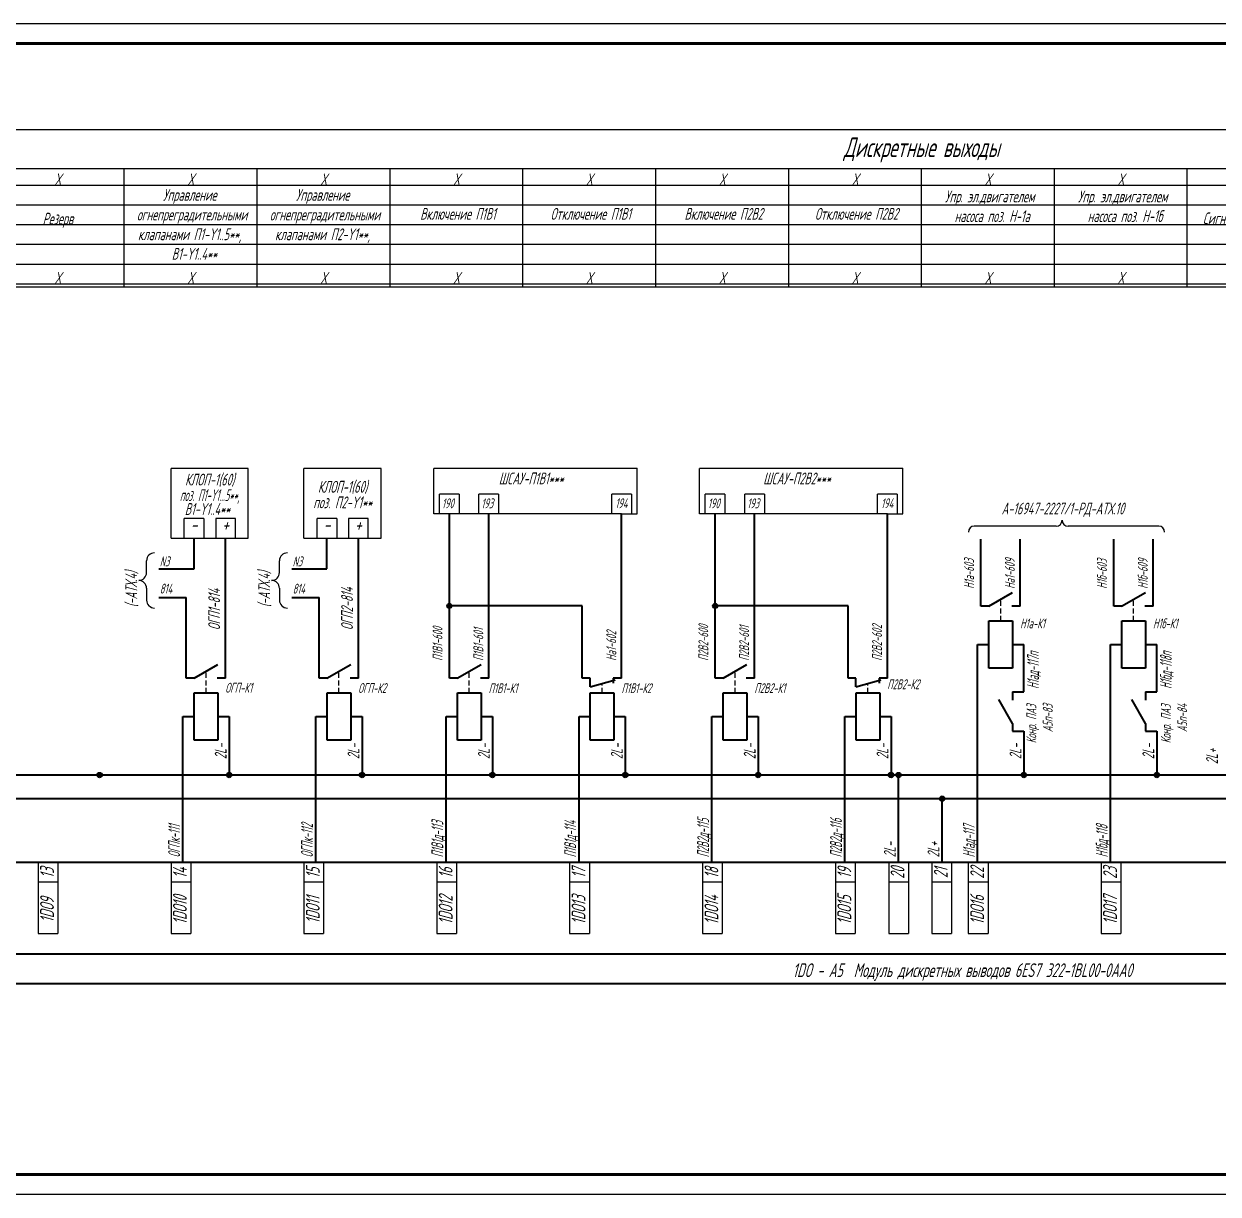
# Model space of a CAD drawing. Header units: millimetres. Extents: x -338 to 6826, y -8218 to 3153.
# Drawn here: x 2403.4 to 2706.4, y -1209.2 to -912.2 of the extents above; entities that cross this region are included whole.
import ezdxf
from ezdxf.enums import TextEntityAlignment as Align

# ---------------------------------------------------------------- set-up
doc = ezdxf.new("R2010")
doc.units = ezdxf.units.MM
doc.linetypes.add('HIDDEN', pattern=[9.525, 6.35, -3.175])
doc.layers.get('Defpoints').update_dxf_attribs({"color": 251})
for name, color, linetype, lineweight in [('Обводка', 6, 'Continuous', 25), ('Рамка тонкая', 5, 'Continuous', 25), ('Текст_КИП', 2, 'Continuous', 25), ('Толст.рамка', 7, 'Continuous', 60)]:
    doc.layers.add(name, color=color, linetype=linetype, lineweight=lineweight)
doc.layers.add('ТЕКСТ', color=2, linetype='Continuous')
doc.styles.add('Simplex', font='simplex.shx', dxfattribs={"width": 0.7, "oblique": 15})

msp = doc.modelspace()

# ---------------------------------------------------------------- hatches: boundary and pattern name
h = msp.add_hatch(color=256)
edge = h.paths.add_edge_path()
edge.add_arc((2511.33, -1059.9), 0.633, 0, 360)
h = msp.add_hatch(color=256)
edge = h.paths.add_edge_path()
edge.add_arc((2578.78, -1059.9), 0.633, 0, 360)
h = msp.add_hatch(color=256)
edge = h.paths.add_edge_path()
edge.add_arc((2422.57, -1102.82), 0.664, 0, 360)
h = msp.add_hatch(color=256)
edge = h.paths.add_edge_path()
edge.add_arc((2455.44, -1102.82), 0.664, 0, 360)
h = msp.add_hatch(color=256)
edge = h.paths.add_edge_path()
edge.add_arc((2489.17, -1102.82), 0.664, 0, 360)
h = msp.add_hatch(color=256)
edge = h.paths.add_edge_path()
edge.add_arc((2522.25, -1102.82), 0.664, 0, 360)
h = msp.add_hatch(color=256)
edge = h.paths.add_edge_path()
edge.add_arc((2522.25, -1102.82), 0.664, 0, 360)
h = msp.add_hatch(color=256)
edge = h.paths.add_edge_path()
edge.add_arc((2555.97, -1102.82), 0.664, 0, 360)
h = msp.add_hatch(color=256)
edge = h.paths.add_edge_path()
edge.add_arc((2555.97, -1102.82), 0.664, 0, 360)
h = msp.add_hatch(color=256)
edge = h.paths.add_edge_path()
edge.add_arc((2589.69, -1102.82), 0.664, 0, 360)
h = msp.add_hatch(color=256)
edge = h.paths.add_edge_path()
edge.add_arc((2589.69, -1102.82), 0.664, 0, 360)
h = msp.add_hatch(color=256)
edge = h.paths.add_edge_path()
edge.add_arc((2623.41, -1102.82), 0.664, 0, 360)
h = msp.add_hatch(color=256)
edge = h.paths.add_edge_path()
edge.add_arc((2623.41, -1102.82), 0.664, 0, 360)
h = msp.add_hatch(color=256)
edge = h.paths.add_edge_path()
edge.add_arc((2625.32, -1102.82), 0.664, 0, 360)
h = msp.add_hatch(color=256)
edge = h.paths.add_edge_path()
edge.add_arc((2657.14, -1102.82), 0.664, 0, 360)
h = msp.add_hatch(color=256)
edge = h.paths.add_edge_path()
edge.add_arc((2690.86, -1102.82), 0.664, 0, 360)
h = msp.add_hatch(color=256)
edge = h.paths.add_edge_path()
edge.add_arc((2636.4, -1108.79), 0.664, 0, 360)

# ---------------------------------------------------------------- linework, layer by layer
at = {"lineweight": 30}
for p, q in [((2460.29, -1024.98), (2440.72, -1024.98)), ((2440.72, -1042.67), (2440.72, -1024.98)), ((2460.29, -1042.67), (2460.29, -1024.98)), ((2494.01, -1024.98), (2474.44, -1024.98)), ((2474.44, -1042.67), (2474.44, -1024.98)), ((2494.01, -1042.67), (2494.01, -1024.98)), ((2507.41, -1036.56), (2507.41, -1024.98)), ((2558.98, -1024.98), (2507.41, -1024.98)), ((2558.98, -1036.55), (2558.98, -1024.97)), ((2574.85, -1036.56), (2574.85, -1024.98)), ((2626.42, -1024.98), (2574.85, -1024.98)), ((2626.42, -1036.55), (2626.42, -1024.97)), ((2555.05, -1036.56), (2507.41, -1036.56)), ((2555.05, -1036.55), (2558.98, -1036.55)), ((2622.5, -1036.56), (2574.85, -1036.56)), ((2622.5, -1036.55), (2626.42, -1036.55)), ((2440.72, -1042.67), (2460.29, -1042.67)), ((2474.44, -1042.67), (2494.01, -1042.67)), ((2406.97, -1124.91), (2406.97, -1143.04)), ((2411.97, -1124.91), (2411.97, -1143.04)), ((2440.7, -1124.91), (2440.7, -1143.04)), ((2445.7, -1124.91), (2445.7, -1143.04)), ((2474.42, -1124.91), (2474.42, -1143.04)), ((2479.42, -1124.91), (2479.42, -1143.04)), ((2508.14, -1124.91), (2508.14, -1143.04)), ((2513.14, -1124.91), (2513.14, -1143.04)), ((2541.86, -1124.91), (2541.86, -1143.04)), ((2546.86, -1124.91), (2546.86, -1143.04)), ((2575.59, -1124.91), (2575.59, -1143.04)), ((2580.59, -1124.91), (2580.59, -1143.04)), ((2609.31, -1124.91), (2609.31, -1143.04)), ((2614.31, -1124.91), (2614.31, -1143.04)), ((2622.82, -1124.91), (2622.82, -1143.04)), ((2627.82, -1124.91), (2627.82, -1143.04)), ((2633.8, -1124.91), (2633.8, -1143.04)), ((2638.8, -1124.91), (2638.8, -1143.04)), ((2643.03, -1124.91), (2643.03, -1143.04)), ((2648.03, -1124.91), (2648.03, -1143.04)), ((2676.75, -1124.91), (2676.75, -1143.04)), ((2681.75, -1124.91), (2681.75, -1143.04)), ((2406.97, -1129.91), (2411.97, -1129.91)), ((2440.7, -1129.91), (2445.7, -1129.91)), ((2474.42, -1129.91), (2479.42, -1129.91)), ((2508.14, -1129.91), (2513.14, -1129.91)), ((2541.86, -1129.91), (2546.86, -1129.91)), ((2575.59, -1129.91), (2580.59, -1129.91)), ((2609.31, -1129.91), (2614.31, -1129.91)), ((2622.82, -1129.91), (2627.82, -1129.91)), ((2633.8, -1129.91), (2638.8, -1129.91)), ((2643.03, -1129.91), (2648.03, -1129.91)), ((2676.75, -1129.91), (2681.75, -1129.91)), ((2406.97, -1143.04), (2411.97, -1143.04)), ((2440.7, -1143.04), (2445.7, -1143.04)), ((2474.42, -1143.04), (2479.42, -1143.04)), ((2508.14, -1143.04), (2513.14, -1143.04)), ((2541.86, -1143.04), (2546.86, -1143.04)), ((2575.59, -1143.04), (2580.59, -1143.04)), ((2609.31, -1143.04), (2614.31, -1143.04)), ((2622.82, -1143.04), (2627.82, -1143.04)), ((2633.8, -1143.04), (2638.8, -1143.04)), ((2643.03, -1143.04), (2648.03, -1143.04)), ((2676.75, -1143.04), (2681.75, -1143.04))]:
    msp.add_line(p, q, dxfattribs=at)
for p, q in [((2513.83, -1031.56), (2508.83, -1031.56)), ((2508.83, -1036.56), (2508.83, -1031.56)), ((2513.83, -1031.56), (2513.83, -1036.56)), ((2523.83, -1031.56), (2518.83, -1031.56)), ((2518.83, -1036.56), (2518.83, -1031.56)), ((2523.83, -1031.56), (2523.83, -1036.56)), ((2557.55, -1031.55), (2552.55, -1031.55)), ((2552.55, -1036.55), (2552.55, -1031.55)), ((2557.55, -1031.55), (2557.55, -1036.55)), ((2581.28, -1031.56), (2576.28, -1031.56)), ((2576.28, -1036.56), (2576.28, -1031.56)), ((2581.28, -1031.56), (2581.28, -1036.56)), ((2591.28, -1031.56), (2586.28, -1031.56)), ((2586.28, -1036.56), (2586.28, -1031.56)), ((2591.28, -1031.56), (2591.28, -1036.56)), ((2625, -1031.55), (2620, -1031.55)), ((2620, -1036.55), (2620, -1031.55)), ((2625, -1031.55), (2625, -1036.55)), ((2449.03, -1037.67), (2444.03, -1037.67)), ((2444.03, -1042.67), (2444.03, -1037.67)), ((2449.03, -1037.67), (2449.03, -1042.67)), ((2457.03, -1037.67), (2452.03, -1037.67)), ((2452.03, -1037.67), (2452.03, -1042.67)), ((2457.03, -1042.67), (2457.03, -1037.67)), ((2482.75, -1037.67), (2477.75, -1037.67)), ((2477.75, -1042.67), (2477.75, -1037.67)), ((2482.75, -1037.67), (2482.75, -1042.67)), ((2490.75, -1037.67), (2485.75, -1037.67)), ((2485.75, -1037.67), (2485.75, -1042.67)), ((2490.75, -1042.67), (2490.75, -1037.67))]:
    msp.add_line(p, q)
at = {"lineweight": 40, "ltscale": 0.2}
for p, q in [((2511.33, -1078.25), (2511.33, -1036.56)), ((2521.33, -1078.25), (2521.33, -1036.56)), ((2555.05, -1078.25), (2555.05, -1036.56)), ((2578.78, -1078.25), (2578.78, -1036.56)), ((2588.78, -1078.25), (2588.78, -1036.56)), ((2622.5, -1078.25), (2622.5, -1036.56)), ((2454.53, -1078.25), (2454.53, -1042.67)), ((2488.25, -1078.25), (2488.25, -1042.67)), ((2646.22, -1059.97), (2646.22, -1042.95)), ((2656.22, -1059.97), (2656.22, -1042.94)), ((2679.94, -1059.97), (2679.94, -1042.95)), ((2689.94, -1059.97), (2689.94, -1042.94)), ((2437.63, -1050.5), (2446.53, -1050.5)), ((2471.35, -1050.5), (2480.25, -1050.5)), ((2648.22, -1059.97), (2654.28, -1056.47)), ((2681.94, -1059.97), (2688.01, -1056.47)), ((2437.63, -1057.75), (2444.53, -1057.75)), ((2444.53, -1078.25), (2444.53, -1057.75)), ((2471.35, -1057.75), (2478.25, -1057.75)), ((2478.25, -1078.25), (2478.25, -1057.75)), ((2545.05, -1059.9), (2511.33, -1059.9)), ((2545.05, -1078.25), (2545.05, -1059.9)), ((2612.5, -1059.9), (2578.78, -1059.9)), ((2612.5, -1078.25), (2612.5, -1059.9)), ((2648.22, -1059.97), (2646.22, -1059.97)), ((2656.22, -1059.97), (2654.1, -1059.97)), ((2681.94, -1059.97), (2679.94, -1059.97)), ((2689.94, -1059.97), (2687.82, -1059.97)), ((2645.4, -1091.71), (2645.4, -1069.7)), ((2657.14, -1081.71), (2657.14, -1069.7)), ((2679.12, -1091.71), (2679.12, -1069.7)), ((2690.86, -1081.71), (2690.86, -1069.7)), ((2446.53, -1078.25), (2452.59, -1074.75)), ((2480.25, -1078.25), (2486.31, -1074.75)), ((2513.33, -1078.25), (2519.39, -1074.75)), ((2580.78, -1078.25), (2586.84, -1074.75)), ((2446.53, -1078.25), (2444.53, -1078.25)), ((2454.53, -1078.25), (2452.41, -1078.25)), ((2480.25, -1078.25), (2478.25, -1078.25)), ((2488.25, -1078.25), (2486.13, -1078.25)), ((2513.33, -1078.25), (2511.33, -1078.25)), ((2521.33, -1078.25), (2519.21, -1078.25)), ((2547.05, -1078.25), (2545.05, -1078.25)), ((2547.05, -1080.39), (2547.05, -1078.25)), ((2547.05, -1080.39), (2553.4, -1078.61)), ((2555.05, -1078.25), (2552.93, -1078.25)), ((2552.93, -1078.25), (2552.93, -1079.53)), ((2580.78, -1078.25), (2578.78, -1078.25)), ((2588.78, -1078.25), (2586.65, -1078.25)), ((2614.5, -1078.25), (2612.5, -1078.25)), ((2614.5, -1080.39), (2614.5, -1078.25)), ((2614.5, -1080.39), (2620.84, -1078.61)), ((2622.5, -1078.25), (2620.38, -1078.25)), ((2620.38, -1078.25), (2620.38, -1079.53)), ((2654.27, -1081.71), (2654.27, -1083.83)), ((2687.99, -1081.71), (2687.99, -1083.83)), ((2654.27, -1089.71), (2650.77, -1083.65)), ((2687.99, -1089.71), (2684.49, -1083.65)), ((2654.27, -1089.71), (2654.27, -1091.71)), ((2687.99, -1089.71), (2687.99, -1091.71))]:
    msp.add_line(p, q, dxfattribs=at)
at = {"lineweight": 40}
for p, q in [((2446.53, -1050.5), (2446.53, -1042.67)), ((2480.25, -1050.5), (2480.25, -1042.67)), ((2443.71, -1124.91), (2443.71, -1087.98)), ((2455.44, -1087.98), (2455.44, -1102.82)), ((2477.43, -1124.91), (2477.43, -1087.98)), ((2489.17, -1087.98), (2489.17, -1102.82)), ((2510.51, -1124.91), (2510.51, -1087.98)), ((2522.25, -1087.98), (2522.25, -1102.82)), ((2544.23, -1124.91), (2544.23, -1087.98)), ((2555.97, -1087.98), (2555.97, -1102.82)), ((2577.95, -1124.91), (2577.95, -1087.98)), ((2589.69, -1087.98), (2589.69, -1102.82)), ((2611.68, -1124.91), (2611.68, -1087.98)), ((2623.41, -1087.98), (2623.41, -1102.82)), ((2645.4, -1124.91), (2645.4, -1091.71)), ((2657.14, -1091.71), (2657.14, -1102.82)), ((2679.12, -1124.91), (2679.12, -1091.71)), ((2690.86, -1091.71), (2690.86, -1102.82)), ((3162.56, -1102.82), (2083.06, -1102.82)), ((2625.32, -1124.91), (2625.32, -1102.82)), ((2082.97, -1108.79), (2896.28, -1108.79)), ((2636.4, -1124.91), (2636.4, -1108.79)), ((2088.35, -1124.91), (3174.95, -1124.91)), ((2088.35, -1148.22), (3174.95, -1148.22)), ((2088.35, -1155.71), (3174.95, -1155.71))]:
    msp.add_line(p, q, dxfattribs=at)
at = {"color": 4, "lineweight": 40, "ltscale": 0.2}
for p, q in [((2648.27, -1063.7), (2654.27, -1063.7)), ((2648.27, -1075.7), (2648.27, -1063.7)), ((2654.27, -1063.7), (2654.27, -1075.7)), ((2681.99, -1063.7), (2687.99, -1063.7)), ((2681.99, -1075.7), (2681.99, -1063.7)), ((2687.99, -1063.7), (2687.99, -1075.7)), ((2645.4, -1069.7), (2648.27, -1069.7)), ((2654.27, -1069.7), (2657.14, -1069.7)), ((2679.12, -1069.7), (2681.99, -1069.7)), ((2687.99, -1069.7), (2690.86, -1069.7)), ((2654.27, -1075.7), (2648.27, -1075.7)), ((2687.99, -1075.7), (2681.99, -1075.7)), ((2654.27, -1081.71), (2657.14, -1081.71)), ((2687.99, -1081.71), (2690.86, -1081.71)), ((2687.99, -1081.71), (2690.86, -1081.71)), ((2446.58, -1081.98), (2452.58, -1081.98)), ((2446.58, -1093.98), (2446.58, -1081.98)), ((2452.58, -1081.98), (2452.58, -1093.98)), ((2480.3, -1081.98), (2486.3, -1081.98)), ((2480.3, -1093.98), (2480.3, -1081.98)), ((2486.3, -1081.98), (2486.3, -1093.98)), ((2513.38, -1081.98), (2519.38, -1081.98)), ((2513.38, -1093.98), (2513.38, -1081.98)), ((2519.38, -1081.98), (2519.38, -1093.98)), ((2547.1, -1081.98), (2553.1, -1081.98)), ((2547.1, -1093.98), (2547.1, -1081.98)), ((2553.1, -1081.98), (2553.1, -1093.98)), ((2580.82, -1081.98), (2586.82, -1081.98)), ((2580.82, -1093.98), (2580.82, -1081.98)), ((2586.82, -1081.98), (2586.82, -1093.98)), ((2614.55, -1081.98), (2620.55, -1081.98)), ((2614.55, -1093.98), (2614.55, -1081.98)), ((2620.55, -1081.98), (2620.55, -1093.98)), ((2443.71, -1087.98), (2446.58, -1087.98)), ((2452.58, -1087.98), (2455.44, -1087.98)), ((2477.43, -1087.98), (2480.3, -1087.98)), ((2486.3, -1087.98), (2489.17, -1087.98)), ((2510.51, -1087.98), (2513.38, -1087.98)), ((2519.38, -1087.98), (2522.25, -1087.98)), ((2544.23, -1087.98), (2547.1, -1087.98)), ((2553.1, -1087.98), (2555.97, -1087.98)), ((2577.95, -1087.98), (2580.82, -1087.98)), ((2586.82, -1087.98), (2589.69, -1087.98)), ((2611.68, -1087.98), (2614.55, -1087.98)), ((2620.55, -1087.98), (2623.41, -1087.98)), ((2452.58, -1093.98), (2446.58, -1093.98)), ((2486.3, -1093.98), (2480.3, -1093.98)), ((2519.38, -1093.98), (2513.38, -1093.98)), ((2553.1, -1093.98), (2547.1, -1093.98)), ((2586.82, -1093.98), (2580.82, -1093.98)), ((2620.55, -1093.98), (2614.55, -1093.98)), ((2654.27, -1091.71), (2657.14, -1091.71)), ((2687.99, -1091.71), (2690.86, -1091.71))]:
    msp.add_line(p, q, dxfattribs=at)
for centre, radius in [((2511.33, -1059.9), 0.633), ((2578.78, -1059.9), 0.633), ((2422.57, -1102.82), 0.664), ((2455.44, -1102.82), 0.664), ((2489.17, -1102.82), 0.664), ((2522.25, -1102.82), 0.664), ((2522.25, -1102.82), 0.664), ((2555.97, -1102.82), 0.664), ((2555.97, -1102.82), 0.664), ((2589.69, -1102.82), 0.664), ((2589.69, -1102.82), 0.664), ((2623.41, -1102.82), 0.664), ((2623.41, -1102.82), 0.664), ((2625.32, -1102.82), 0.664), ((2657.14, -1102.82), 0.664), ((2690.86, -1102.82), 0.664), ((2636.4, -1108.79), 0.664)]:
    msp.add_circle(centre, radius)
at = {"layer": 'Defpoints'}
for p, q in [((2095.69, -953.12), (3170.72, -953.12)), ((2095.69, -958.12), (3170.72, -958.12)), ((2095.69, -963.12), (3170.72, -963.12)), ((2095.69, -968.12), (3170.72, -968.12)), ((2095.69, -973.12), (3170.72, -973.12)), ((2095.69, -978.12), (3170.72, -978.12))]:
    msp.add_line(p, q, dxfattribs=at)
at = {"layer": 'Обводка', "lineweight": 30}
for p, q in [((2091.61, -938.97), (3170.72, -938.97)), ((3170.72, -948.97), (2091.61, -948.97)), ((2428.84, -978.97), (2428.84, -948.97)), ((2462.56, -978.97), (2462.56, -948.97)), ((2496.28, -978.97), (2496.28, -948.97)), ((2530, -978.97), (2530, -948.97)), ((2563.72, -978.97), (2563.72, -948.97)), ((2597.45, -978.97), (2597.45, -948.97)), ((2631.17, -978.97), (2631.17, -948.97)), ((2664.89, -978.97), (2664.89, -948.97)), ((2664.89, -978.97), (2664.89, -948.97)), ((2698.61, -978.97), (2698.61, -948.97)), ((3170.72, -978.97), (2091.61, -978.97))]:
    msp.add_line(p, q, dxfattribs=at)
at = {"layer": 'Обводка'}
for p, q in [((2665.33, -1039.65), (2644.54, -1039.65)), ((2691.36, -1039.65), (2668.33, -1039.65)), ((2434.5, -1051.42), (2434.5, -1048.42)), ((2468.22, -1051.42), (2468.22, -1048.42)), ((2434.5, -1055.42), (2434.5, -1058.42)), ((2468.22, -1055.42), (2468.22, -1058.42))]:
    msp.add_line(p, q, dxfattribs=at)
at = {"layer": 'Обводка', "linetype": 'HIDDEN', "ltscale": 0.2}
for p, q in [((2651.27, -1063.7), (2651.27, -1058.21)), ((2684.99, -1063.7), (2684.99, -1058.21)), ((2449.58, -1081.98), (2449.58, -1076.49)), ((2483.3, -1081.98), (2483.3, -1076.49)), ((2516.38, -1081.98), (2516.38, -1076.49)), ((2583.82, -1081.98), (2583.82, -1076.49)), ((2550.1, -1081.98), (2550.1, -1079.53)), ((2617.55, -1081.98), (2617.55, -1079.53))]:
    msp.add_line(p, q, dxfattribs=at)
at = {"layer": 'Обводка'}
for centre, radius, start, end in [((2665.33, -1038.15), 1.5, 270, 0), ((2668.33, -1038.15), 1.5, 180, 270), ((2644.54, -1041.15), 1.5, 90, 180), ((2691.36, -1041.15), 1.5, 0, 90), ((2436.5, -1048.42), 2, 90, 180), ((2470.22, -1048.42), 2, 90, 180), ((2432.5, -1051.42), 2, 270, 0), ((2466.22, -1051.42), 2, 270, 0), ((2432.5, -1055.42), 2, 0, 90), ((2466.22, -1055.42), 2, 0, 90), ((2436.5, -1058.42), 2, 180, 270), ((2470.22, -1058.42), 2, 180, 270)]:
    msp.add_arc(centre, radius, start, end, dxfattribs=at)
at = {"layer": 'Рамка тонкая'}
for p, q in [((3508.69, -912.17), (2036.94, -912.17)), ((2036.94, -1209.17), (3508.69, -1209.17))]:
    msp.add_line(p, q, dxfattribs=at)
at = {"layer": 'Толст.рамка'}
for p, q in [((2056.94, -917.17), (3503.69, -917.17)), ((3503.69, -1204.17), (2056.94, -1204.17))]:
    msp.add_line(p, q, dxfattribs=at)

# ---------------------------------------------------------------- texts
at = {"layer": 'Defpoints', "style": 'Simplex', "oblique": 15, "width": 0.6}
for p in [(2411.97, -953.12), (2445.7, -953.12), (2479.42, -953.12), (2479.42, -953.12), (2513.14, -953.12), (2513.14, -953.12), (2546.86, -953.12), (2546.86, -953.12), (2580.59, -953.12), (2580.59, -953.12), (2614.31, -953.12), (2648.03, -953.12), (2681.75, -953.12), (2411.97, -978.12), (2445.7, -978.12), (2479.42, -978.12), (2479.42, -978.12), (2513.14, -978.12), (2513.14, -978.12), (2546.86, -978.12), (2546.86, -978.12), (2580.59, -978.12), (2580.59, -978.12), (2614.31, -978.12), (2614.31, -978.12), (2648.03, -978.12), (2681.75, -978.12)]:
    msp.add_text('Х', height=3, dxfattribs=at).set_placement(p, align=Align.CENTER)
at = {"layer": 'Обводка', "lineweight": -3, "style": 'Simplex', "oblique": 15, "width": 0.6}
for s, p in [('13', (2410.97, -1127.66)), ('14', (2444.7, -1127.66)), ('15', (2478.42, -1127.66)), ('16', (2512.14, -1127.66)), ('17', (2545.86, -1127.66)), ('18', (2579.59, -1127.66)), ('19', (2613.31, -1127.66)), ('20', (2626.82, -1127.66)), ('21', (2637.8, -1127.66)), ('22', (2647.03, -1127.66)), ('23', (2680.75, -1127.66)), ('1DО9', (2410.97, -1137.07)), ('1DО10', (2444.7, -1137.07)), ('1DО11', (2478.42, -1137.07)), ('1DО12', (2512.14, -1137.07)), ('1DО13', (2545.86, -1137.07)), ('1DО14', (2579.59, -1137.07)), ('1DО15', (2613.31, -1137.07)), ('1DО16', (2647.03, -1137.07)), ('1DО17', (2680.75, -1137.07))]:
    msp.add_text(s, height=3.5, rotation=90, dxfattribs=at).set_placement(p, align=Align.CENTER)
at = {"layer": 'ТЕКСТ', "color": 2, "lineweight": -3, "style": 'Simplex', "oblique": 15, "width": 0.6}
msp.add_text('Дискретные выходы', height=5, dxfattribs=at).set_placement((2631.17, -945.99), align=Align.CENTER)
at = {"layer": 'ТЕКСТ', "color": 5, "style": 'Simplex', "oblique": 15, "width": 0.6}
for s, p in [('Управление ', (2446.04, -957.07)), ('Управление ', (2479.76, -957.07)), ('огнепреградительными', (2446.04, -962.07)), ('огнепреградительными', (2479.76, -962.07)), ('Включение П1В1', (2513.49, -961.89)), ('Отключение П1В1', (2547.21, -961.89)), ('Включение П2В2', (2580.93, -961.89)), ('Отключение П2В2', (2614.65, -961.89)), ('клапанами П1-Y1..5**, ', (2446.04, -967.07)), ('клапанами П2-Y1**, ', (2479.76, -967.07)), ('В1-Y1..4** ', (2447.2, -972.05))]:
    msp.add_text(s, height=3, dxfattribs=at).set_placement(p, align=Align.CENTER)
at = {"layer": 'ТЕКСТ', "color": 6, "style": 'Simplex', "oblique": 15, "width": 0.6}
for s, p in [('Упр. эл.двигателем ', (2649.07, -957.46)), ('Упр. эл.двигателем ', (2682.8, -957.46)), ('насоса поз. Н-1а', (2649.07, -962.46)), ('насоса поз. Н-1б', (2682.8, -962.46))]:
    msp.add_text(s, height=3, dxfattribs=at).set_placement(p, align=Align.CENTER)
at = {"layer": 'ТЕКСТ', "color": 3, "style": 'Simplex', "oblique": 15, "width": 0.6}
msp.add_text('Резерв', height=3, dxfattribs=at).set_placement((2411.97, -963.12), align=Align.CENTER)
at = {"layer": 'ТЕКСТ', "color": 2, "style": 'Simplex', "oblique": 15}
for s, height, width, p in [('КЛОП-1(60)', 3, 0.6, (2450.51, -1029.33)), ('поз. П1-Y1...5**,', 3, 0.5, (2450.51, -1033.28)), ('КЛОП-1(60)', 3, 0.6, (2484.23, -1031.16)), ('поз. П2-Y1**', 3, 0.6, (2484.23, -1035.11)), ('В1-Y1..4** ', 3, 0.6, (2450.51, -1036.8)), ('-', 4, 0.6, (2446.45, -1041.21)), ('+', 4, 0.6, (2454.44, -1041.17)), ('-', 4, 0.6, (2480.17, -1041.21)), ('+', 4, 0.6, (2488.16, -1041.17))]:
    msp.add_text(s, height=height, dxfattribs=dict(at, width=width)).set_placement(p, align=Align.CENTER)
at = {"layer": 'ТЕКСТ', "color": 1, "style": 'Simplex', "oblique": 15, "width": 0.6}
for s, p in [('ШСАУ-П1В1***', (2532.1, -1029.04)), ('ШСАУ-П2В2***', (2599.54, -1029.04)), ('А-16947-2227/1-РД-АТХ.10', (2667.01, -1036.68))]:
    msp.add_text(s, height=3, dxfattribs=at).set_placement(p, align=Align.CENTER)
at = {"layer": 'ТЕКСТ', "style": 'Simplex', "oblique": 15, "width": 0.6}
for s, p in [('190', (2510.93, -1035.11)), ('193', (2520.93, -1035.11)), ('194', (2554.97, -1035.09)), ('190', (2578.41, -1035.11)), ('193', (2588.41, -1035.11)), ('194', (2622.42, -1035.09))]:
    msp.add_text(s, height=2.5, dxfattribs=at).set_placement(p, align=Align.CENTER)
for s, p in [('N3', (2437.83, -1049.84)), ('N3', (2471.55, -1049.84)), ('814', (2437.83, -1056.76)), ('814', (2471.55, -1056.76)), ('Н1а-К1', (2656.16, -1065.58)), ('Н1б-К1', (2689.89, -1065.58)), ('П2В2-К2', (2622.44, -1081.02)), ('ОГП-К1', (2454.47, -1081.9)), ('ОГП-К2', (2488.19, -1081.98)), ('П1В1-К1', (2521.28, -1082.03)), ('П1В1-К2', (2555, -1082.03)), ('П2В2-К1', (2588.72, -1082.01))]:
    msp.add_text(s, height=2.5, dxfattribs=at).set_placement(p)
at = {"layer": 'ТЕКСТ', "style": 'Simplex', "oblique": 15}
for s, height, width, p in [('Н1а-603', 2.5, 0.6, (2644.47, -1055.56)), ('На1-609', 2.5, 0.6, (2654.83, -1055.56)), ('Н1б-603', 2.5, 0.6, (2678.19, -1055.56)), ('Н1б-609', 2.5, 0.6, (2688.56, -1055.56)), ('П1В1-600', 2.5, 0.6, (2509.58, -1073.84)), ('П1В1-601', 2.5, 0.6, (2519.94, -1073.84)), ('На1-602', 2.5, 0.6, (2553.67, -1073.84)), ('П2В2-600', 2.5, 0.6, (2577.03, -1073.84)), ('П2В2-601', 2.5, 0.6, (2587.39, -1073.84)), ('П2В2-602', 2.5, 0.6, (2621.11, -1073.84)), ('Н1ад-117п', 3, 0.5, (2660.95, -1080.98)), ('Н1бд-118п', 3, 0.5, (2694.67, -1080.98)), ('Конр. ПАЗ', 2.5, 0.6, (2660.29, -1094.76)), ('А5п-83', 2.5, 0.6, (2664.44, -1091.92)), ('Конр. ПАЗ', 2.5, 0.6, (2694.42, -1094.76)), ('А5п-84', 2.5, 0.6, (2698.57, -1091.92)), ('ОГПк-111', 3, 0.5, (2442.98, -1123.72)), ('ОГПк-112', 3, 0.5, (2476.7, -1123.72)), ('П1В1д-113', 3, 0.5, (2509.78, -1123.72)), ('П1В1д-114', 3, 0.5, (2543.5, -1123.72)), ('П2В2д-115', 3, 0.5, (2577.22, -1123.72)), ('П2В2д-116', 3, 0.5, (2610.95, -1123.72)), ('Н1ад-117', 3, 0.5, (2644.67, -1123.72)), ('Н1бд-118', 3, 0.5, (2678.39, -1123.72))]:
    msp.add_text(s, height=height, rotation=90, dxfattribs=dict(at, width=width)).set_placement(p)
at = {"layer": 'ТЕКСТ', "color": 4, "style": 'Simplex', "oblique": 15, "width": 0.6}
for p in [(2432.11, -1060.21), (2465.84, -1060.21)]:
    msp.add_text('(-АТХ.4)', height=3, rotation=90, dxfattribs=at).set_placement(p)
at = {"layer": 'ТЕКСТ', "color": 1, "style": 'Simplex', "oblique": 15, "width": 0.6}
for s, p in [('ОГП1-814', (2453.14, -1066.03)), ('ОГП2-814', (2486.86, -1066.03)), ('2L+', (2706.37, -1100.07)), ('2L-', (2624.59, -1123.72)), ('2L+', (2635.67, -1123.72))]:
    msp.add_text(s, height=3, rotation=90, dxfattribs=at).set_placement(p)
for p in [(2454.79, -1094.87), (2488.51, -1094.87), (2521.59, -1094.87), (2555.31, -1094.87), (2555.31, -1094.87), (2589.04, -1094.87), (2589.04, -1094.87), (2622.76, -1094.87), (2622.76, -1094.87), (2656.48, -1094.87), (2690.2, -1094.87)]:
    msp.add_text('2L-', height=3, rotation=90, dxfattribs=at).set_placement(p, align=Align.RIGHT)
at = {"layer": 'Текст_КИП', "color": 6, "style": 'Simplex', "oblique": 15, "width": 0.6}
msp.add_text('Сигнал "Пожар"', height=3, dxfattribs=at).set_placement((2702.57, -963.01))
at = {"layer": 'Текст_КИП', "lineweight": 30, "style": 'Simplex', "oblique": 15, "width": 0.6}
msp.add_text('1DO - А5  Модуль дискретных выводов 6ES7 322-1BL00-0АА0', height=3.5, dxfattribs=at).set_placement((2641.54, -1154.1), align=Align.CENTER)

doc.saveas('drawing.dxf')
